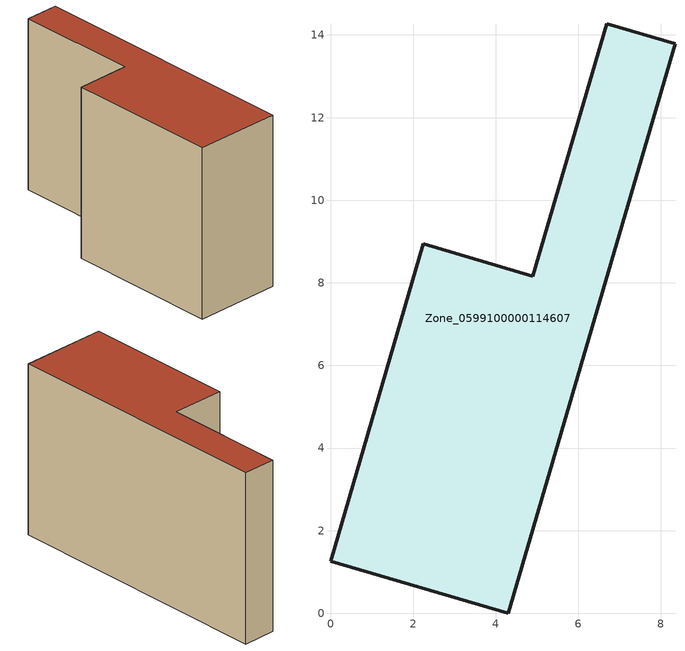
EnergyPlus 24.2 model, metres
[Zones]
Zone_0599100000114607
 floor ground (C_G): 0,1.27 2.25,8.95 4.9,8.16 6.69,14.27 8.34,13.79 4.31,0 z0
 wall outside (C_F): 2.25,8.95 0,1.27 4.31,0 8.34,13.79 6.69,14.27 4.9,8.16 2.25,8.95 z0:9
 roof outside (C_R): 8.34,13.79 6.69,14.27 4.9,8.16 2.25,8.95 0,1.27 4.31,0 z9
[BUILDING]
Pand.0599100000114607: North Axis=0; Terrain=City; Loads Convergence Tolerance Value=0.04; Temperature Convergence Tolerance Value=0.4; Solar Distribution=FullExterior; Maximum Number of Warmup Days=25; Minimum Number of Warmup Days=1
[Site:Location]
Rotterdam.The.Hague.AP_ZH_NLD Design_Conditions: Latitude=51.96; Longitude=4.45; Time Zone=1; Elevation=-4.5
[SITE:GROUNDTEMPERATURE:BUILDINGSURFACE]
18, 18, 18, 18, 18, 18, 18, 18, 18, 18, 18, 18
[MATERIAL] Thermal Absorptance=0.9; Solar Absorptance=0.7; Visible Absorptance=0.7
Name | Roughness | Thickness | Conductivity | Density | Specific Heat
G.TI.1946 | MediumSmooth | 0.15 | 1 | 540 | 1210
F.TI.1946 | Rough | 0.3 | 0.857143 | 1920 | 840
R.TI.1946 | MediumRough | 0.2 | 0.1 | 1500 | 1000
[CONSTRUCTION]
C_G: G.TI.1946
C_F: F.TI.1946
C_R: R.TI.1946
[ZONE]
Zone_0599100000114607: Type=1; Multiplier=1; Ceiling Height=Autocalculate; Volume=Autocalculate; Floor Area=autocalculate; Part of Total Floor Area=Yes
[ZONEINFILTRATION:DESIGNFLOWRATE]
Infil_Zone_0599100000114607: Zone or ZoneList or Space or SpaceList=Zone_0599100000114607; Schedule=AlwaysOn; Design Flow Rate Calculation Method=Flow/Area; Flow Rate per Floor Area=0.003; Constant Term Coefficient=1; Temperature Term Coefficient=0; Velocity Term Coefficient=0; Velocity Squared Term Coefficient=0
[HVACTEMPLATE:ZONE:IDEALLOADSAIRSYSTEM]
Zone_0599100000114607: Maximum Heating Supply Air Temperature=50; Minimum Cooling Supply Air Temperature=13; Maximum Heating Supply Air Humidity Ratio=0.0156; Minimum Cooling Supply Air Humidity Ratio=0.0077; Heating Limit=NoLimit; Cooling Limit=NoLimit; Dehumidification Control Type=ConstantSensibleHeatRatio; Cooling Sensible Heat Ratio=0.7; Dehumidification Setpoint=60; Humidification Control Type=None; Humidification Setpoint=30; Outdoor Air Method=None; Outdoor Air Flow Rate per Person=0.00944; Outdoor Air Flow Rate per Zone Floor Area=0; Outdoor Air Flow Rate per Zone=0; Demand Controlled Ventilation Type=None; Outdoor Air Economizer Type=NoEconomizer; Heat Recovery Type=None; Sensible Heat Recovery Effectiveness=0.7; Latent Heat Recovery Effectiveness=0.65
[ZONECONTROL:THERMOSTAT]
ThermostatControl_Zone_0599100000114607: Zone or ZoneList=Zone_0599100000114607; Control Type Schedule=DualSetpointControlType; Control 1=Thermostat_Zone_0599100000114607; Temperature Difference Between Cutout And Setpoint=0
[THERMOSTATSETPOINT:DUALSETPOINT]
Thermostat_Zone_0599100000114607: Heating Setpoint Temperature Schedule=HeatingSetpoint_Zone_0599100000114607; Cooling Setpoint Temperature Schedule=CoolingSetpoint_Zone_0599100000114607
[SCHEDULE:COMPACT]
HeatingSetpoint_Zone_0599100000114607: Through: 12/31, For: AllDays, Until: 24:00, 21
CoolingSetpoint_Zone_0599100000114607: Through: 12/31, For: AllDays, Until: 24:00, 24
DualSetpointControlType: Through: 12/31, For: AllDays, Until: 24:00, 4
AlwaysOn: Through: 12/31, For: AllDays, Until: 24:00, 1
